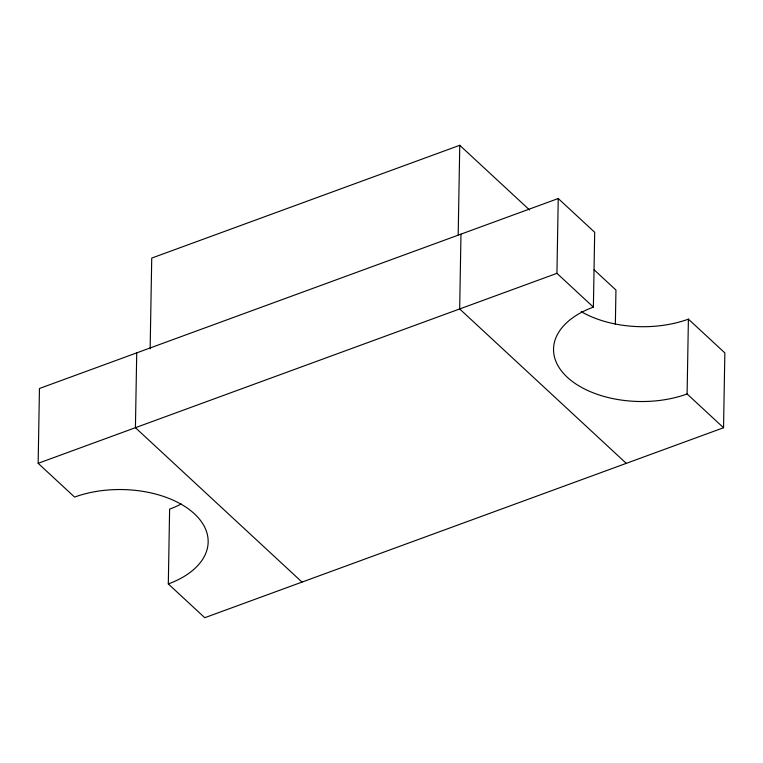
<?xml version="1.0" encoding="UTF-8"?>
<svg xmlns="http://www.w3.org/2000/svg" width="763" height="763" viewBox="0 0 763 763"><rect width="100%" height="100%" fill="white"/><g stroke="black" fill="none" stroke-linecap="round" stroke-linejoin="round"><path stroke-width="1.14" d="M168.308 583.933A86.715 50.968 1 0 0 194.403 513.795A86.715 50.968 1 0 0 74.593 497.085L38.15 463.313L39.457 388.491L558.239 198.523L594.692 232.295L593.385 307.117A86.715 50.968 1 0 0 567.29 377.256A86.715 50.968 1 0 0 687.101 393.966L723.543 427.738L204.761 617.706L168.308 583.933L169.615 509.112A86.715 50.968 1 0 0 181.26 503.981M136.73 352.868L135.423 427.69L302.024 582.093M150.149 348.834L151.732 258.085L459.755 145.294L529.57 209.987M458.191 234.861L459.755 145.294M460.976 234.136L459.669 308.958L626.27 463.36M593.385 307.117L556.942 273.335L558.239 198.523M615.36 324.218L615.951 290.045L594.139 269.825M687.101 393.966L688.407 319.144A86.715 50.968 1 0 1 581.158 311.609M723.543 427.738L724.85 352.916L688.407 319.144M38.15 463.313L556.942 273.335"/></g></svg>
